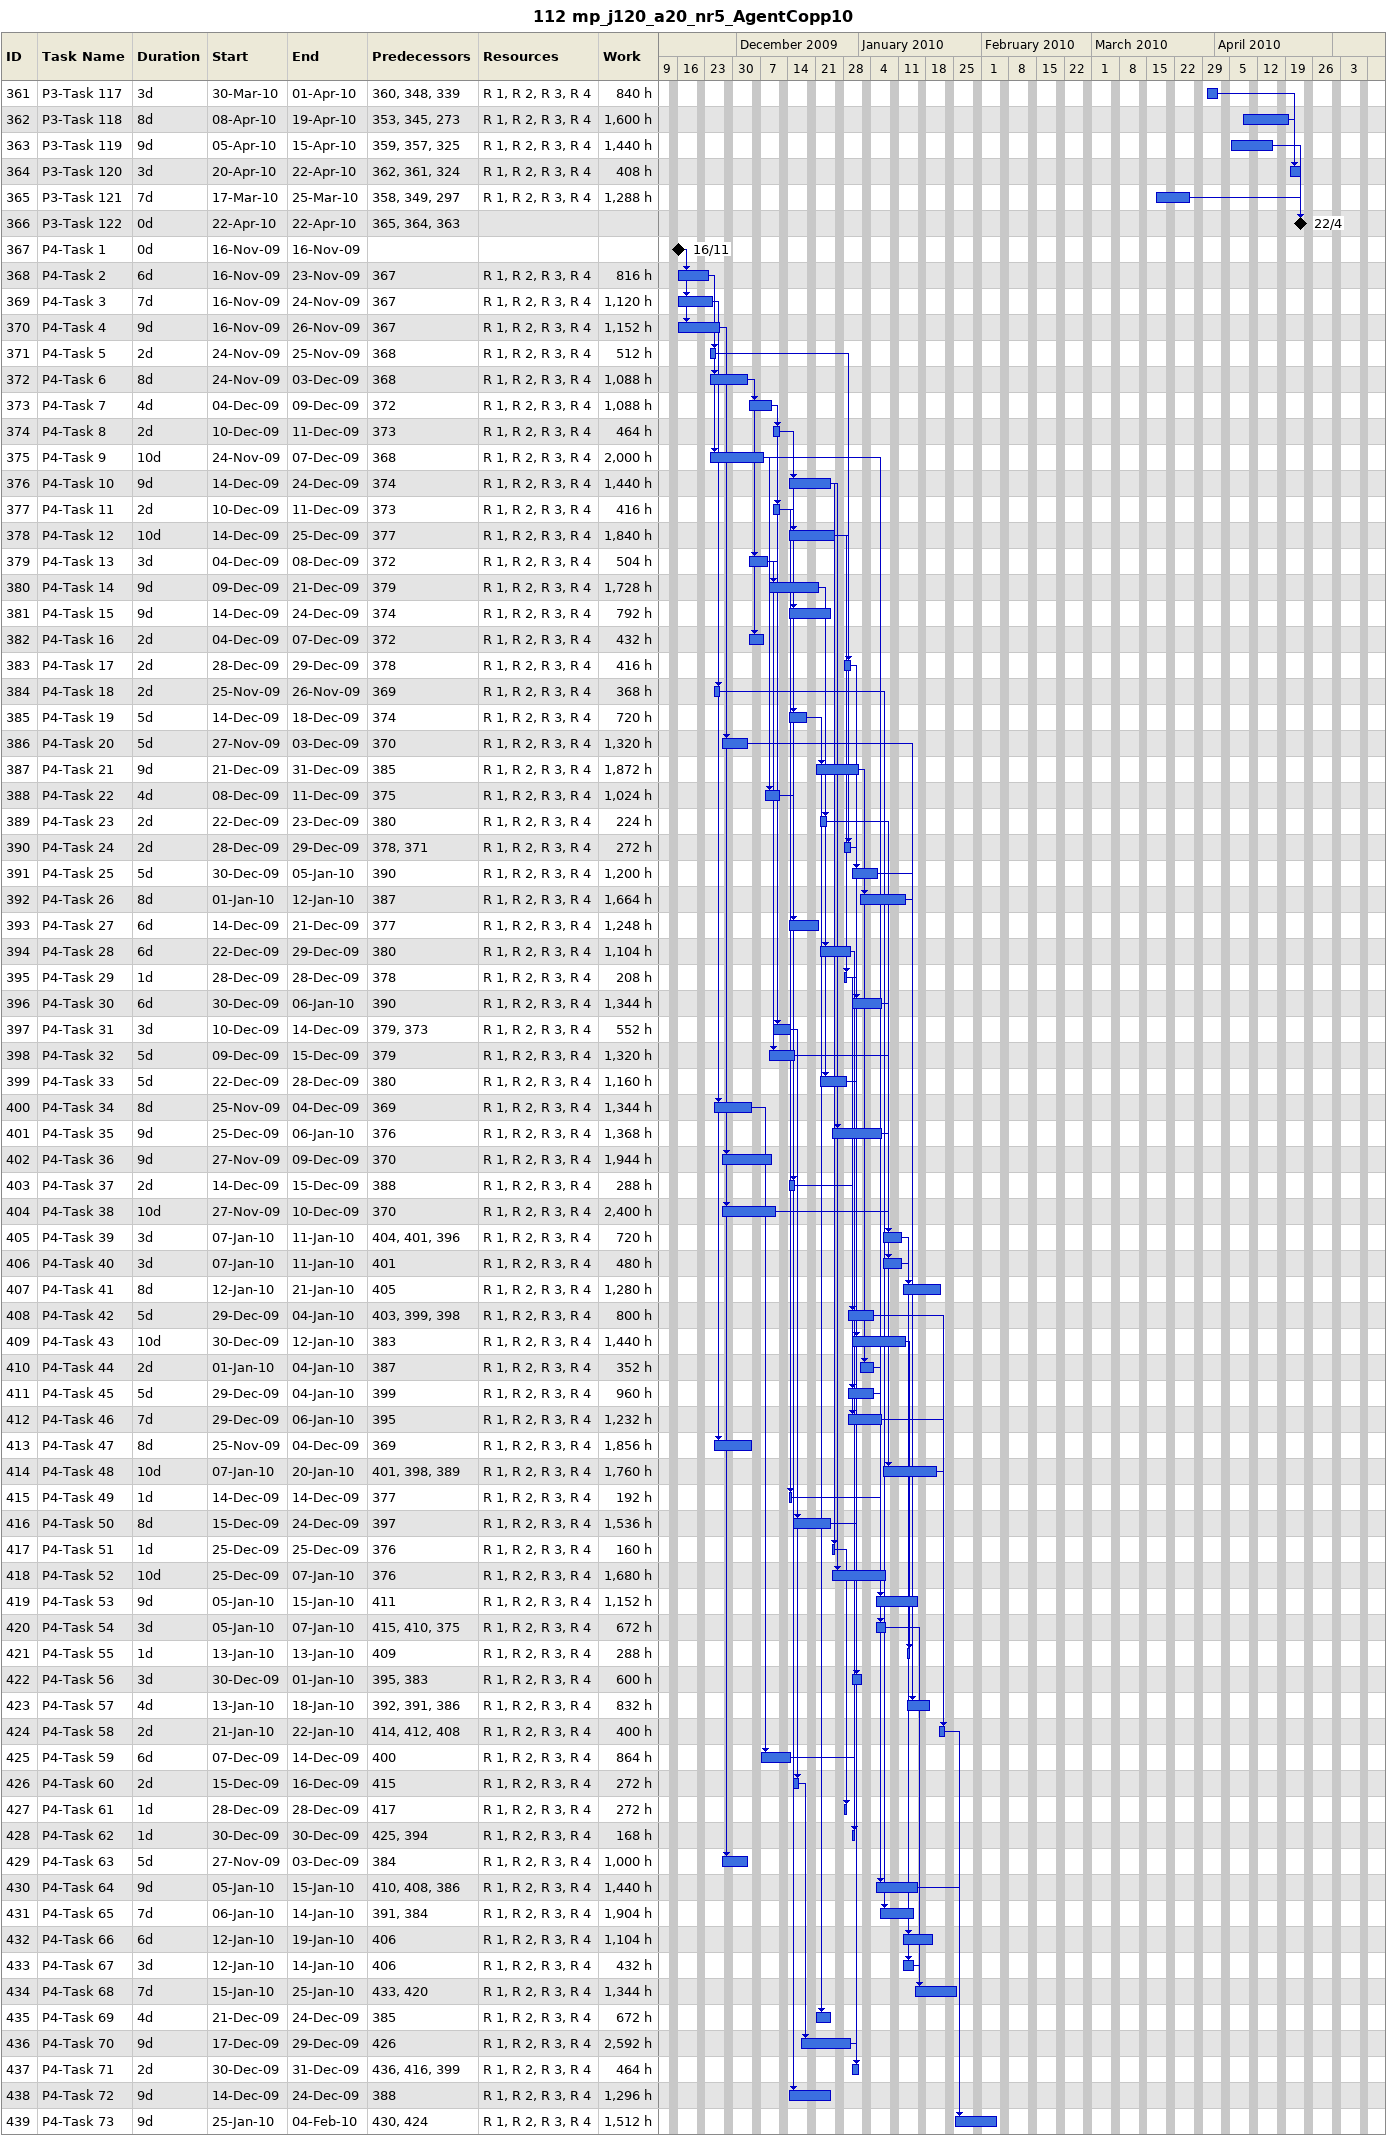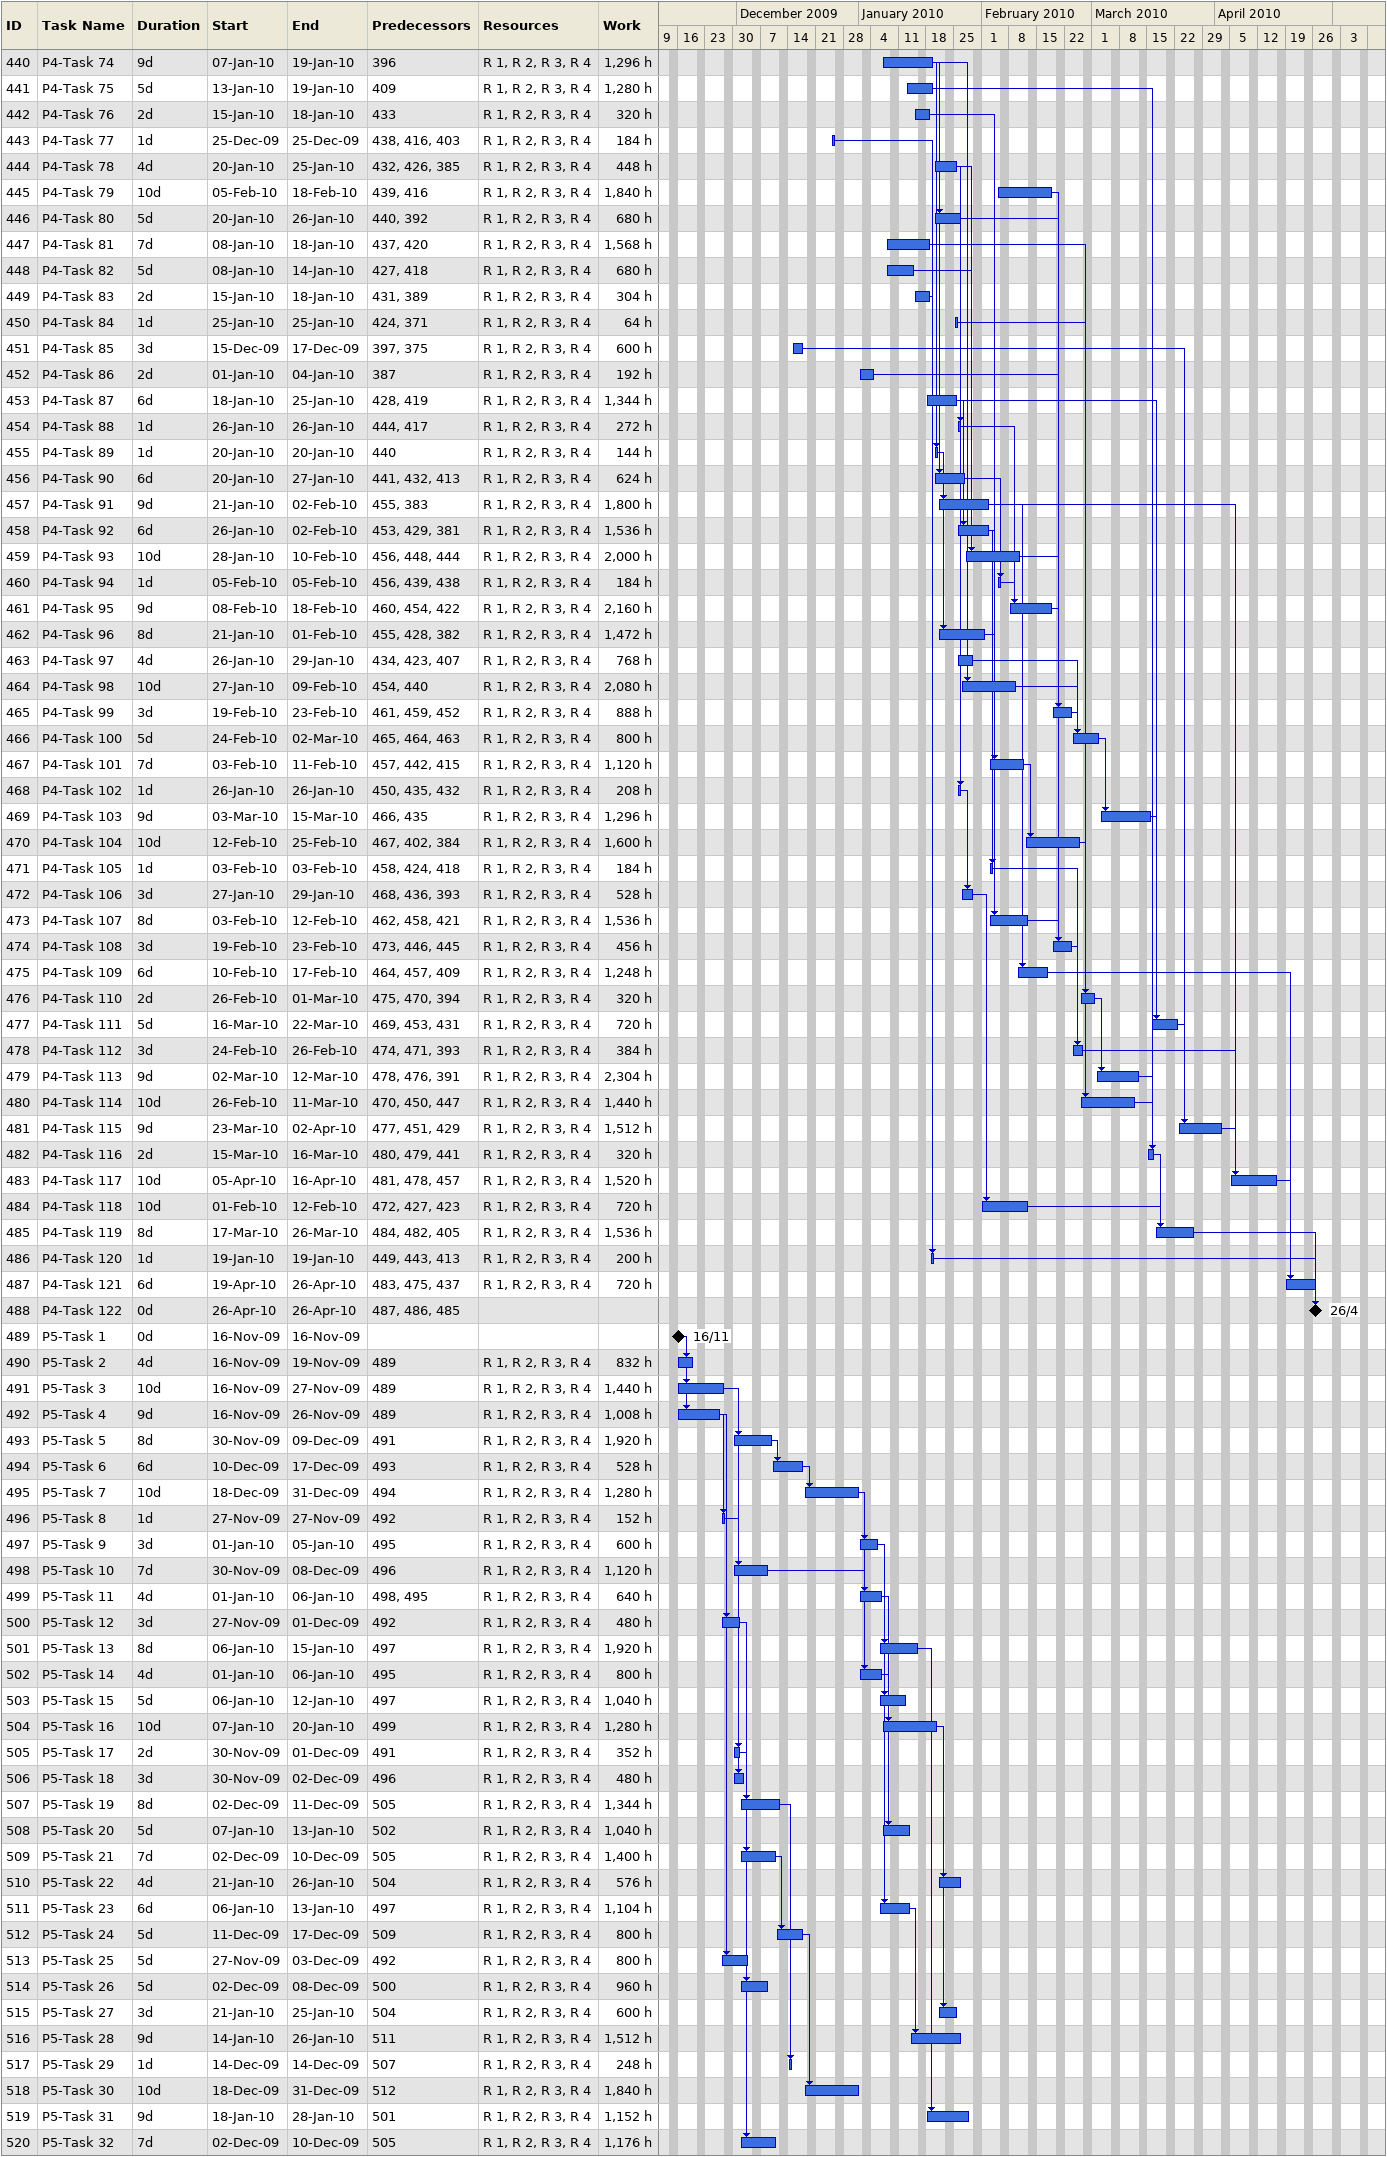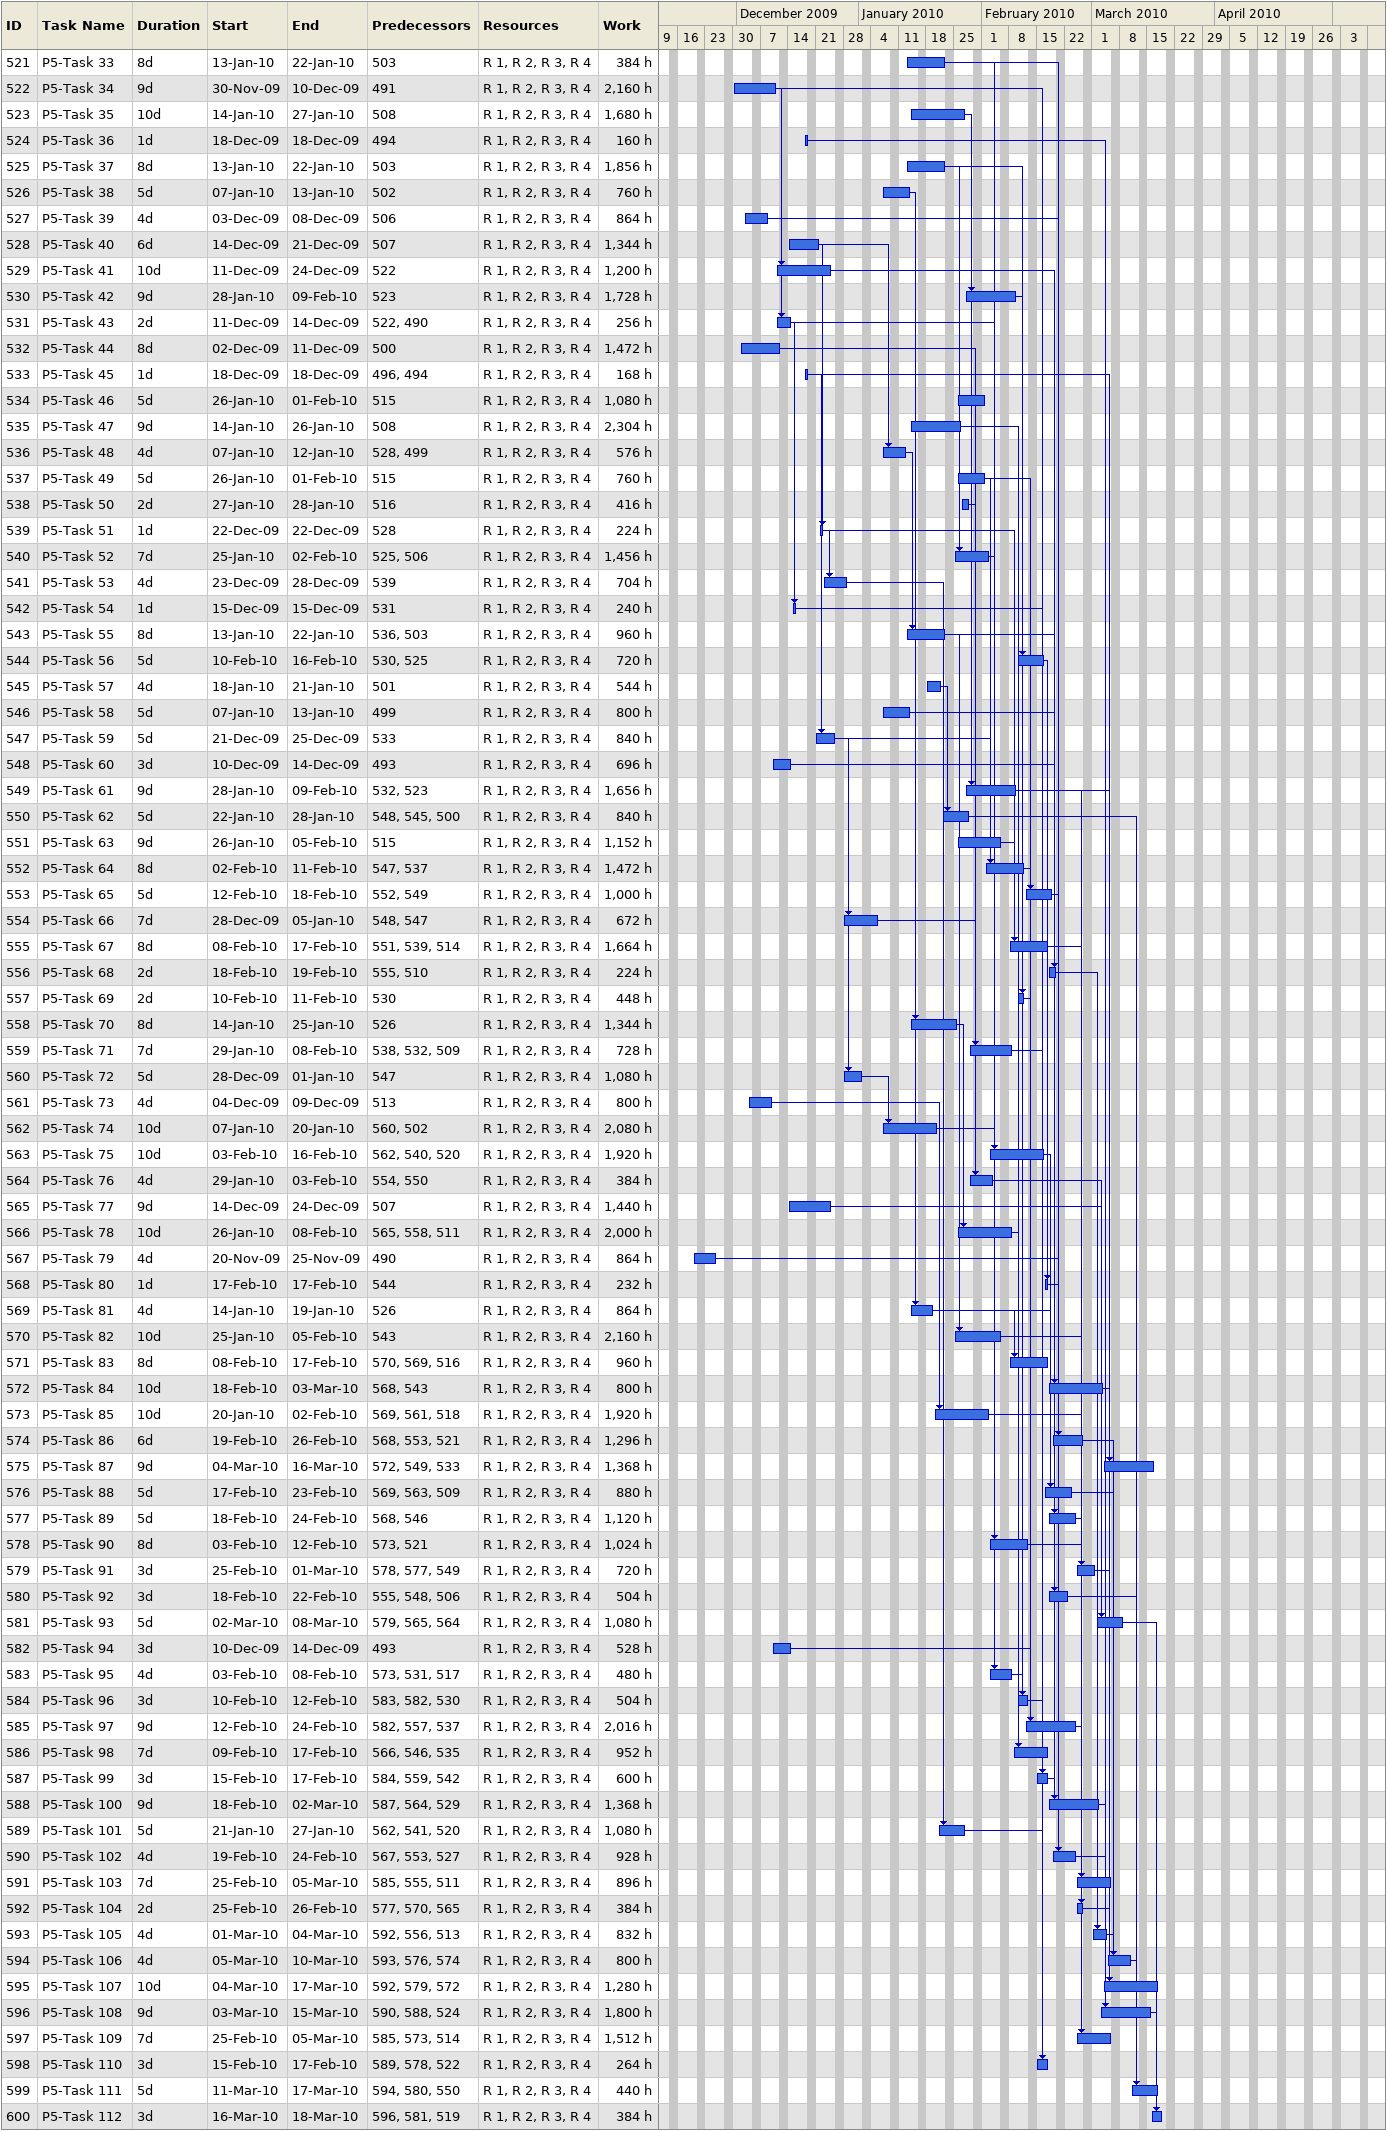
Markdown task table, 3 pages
112 mp_j120_a20_nr5_AgentCopp10

| ID | Task | Duration | Start | Finish | Predecessors | Resources | Work (h) |
|---|---|---|---|---|---|---|---|
| 361 | P3-Task 117 | 3d | 2010-03-30 | 2010-04-01 | 360, 348, 339 | R 1, R 2, R 3, R 4 | 840 |
| 362 | P3-Task 118 | 8d | 2010-04-08 | 2010-04-19 | 353, 345, 273 | R 1, R 2, R 3, R 4 | 1600 |
| 363 | P3-Task 119 | 9d | 2010-04-05 | 2010-04-15 | 359, 357, 325 | R 1, R 2, R 3, R 4 | 1440 |
| 364 | P3-Task 120 | 3d | 2010-04-20 | 2010-04-22 | 362, 361, 324 | R 1, R 2, R 3, R 4 | 408 |
| 365 | P3-Task 121 | 7d | 2010-03-17 | 2010-03-25 | 358, 349, 297 | R 1, R 2, R 3, R 4 | 1288 |
| 366 | P3-Task 122 | 0d | 2010-04-22 | 2010-04-22 | 365, 364, 363 |  |  |
| 367 | P4-Task 1 | 0d | 2009-11-16 | 2009-11-16 |  |  |  |
| 368 | P4-Task 2 | 6d | 2009-11-16 | 2009-11-23 | 367 | R 1, R 2, R 3, R 4 | 816 |
| 369 | P4-Task 3 | 7d | 2009-11-16 | 2009-11-24 | 367 | R 1, R 2, R 3, R 4 | 1120 |
| 370 | P4-Task 4 | 9d | 2009-11-16 | 2009-11-26 | 367 | R 1, R 2, R 3, R 4 | 1152 |
| 371 | P4-Task 5 | 2d | 2009-11-24 | 2009-11-25 | 368 | R 1, R 2, R 3, R 4 | 512 |
| 372 | P4-Task 6 | 8d | 2009-11-24 | 2009-12-03 | 368 | R 1, R 2, R 3, R 4 | 1088 |
| 373 | P4-Task 7 | 4d | 2009-12-04 | 2009-12-09 | 372 | R 1, R 2, R 3, R 4 | 1088 |
| 374 | P4-Task 8 | 2d | 2009-12-10 | 2009-12-11 | 373 | R 1, R 2, R 3, R 4 | 464 |
| 375 | P4-Task 9 | 10d | 2009-11-24 | 2009-12-07 | 368 | R 1, R 2, R 3, R 4 | 2000 |
| 376 | P4-Task 10 | 9d | 2009-12-14 | 2009-12-24 | 374 | R 1, R 2, R 3, R 4 | 1440 |
| 377 | P4-Task 11 | 2d | 2009-12-10 | 2009-12-11 | 373 | R 1, R 2, R 3, R 4 | 416 |
| 378 | P4-Task 12 | 10d | 2009-12-14 | 2009-12-25 | 377 | R 1, R 2, R 3, R 4 | 1840 |
| 379 | P4-Task 13 | 3d | 2009-12-04 | 2009-12-08 | 372 | R 1, R 2, R 3, R 4 | 504 |
| 380 | P4-Task 14 | 9d | 2009-12-09 | 2009-12-21 | 379 | R 1, R 2, R 3, R 4 | 1728 |
| 381 | P4-Task 15 | 9d | 2009-12-14 | 2009-12-24 | 374 | R 1, R 2, R 3, R 4 | 792 |
| 382 | P4-Task 16 | 2d | 2009-12-04 | 2009-12-07 | 372 | R 1, R 2, R 3, R 4 | 432 |
| 383 | P4-Task 17 | 2d | 2009-12-28 | 2009-12-29 | 378 | R 1, R 2, R 3, R 4 | 416 |
| 384 | P4-Task 18 | 2d | 2009-11-25 | 2009-11-26 | 369 | R 1, R 2, R 3, R 4 | 368 |
| 385 | P4-Task 19 | 5d | 2009-12-14 | 2009-12-18 | 374 | R 1, R 2, R 3, R 4 | 720 |
| 386 | P4-Task 20 | 5d | 2009-11-27 | 2009-12-03 | 370 | R 1, R 2, R 3, R 4 | 1320 |
| 387 | P4-Task 21 | 9d | 2009-12-21 | 2009-12-31 | 385 | R 1, R 2, R 3, R 4 | 1872 |
| 388 | P4-Task 22 | 4d | 2009-12-08 | 2009-12-11 | 375 | R 1, R 2, R 3, R 4 | 1024 |
| 389 | P4-Task 23 | 2d | 2009-12-22 | 2009-12-23 | 380 | R 1, R 2, R 3, R 4 | 224 |
| 390 | P4-Task 24 | 2d | 2009-12-28 | 2009-12-29 | 378, 371 | R 1, R 2, R 3, R 4 | 272 |
| 391 | P4-Task 25 | 5d | 2009-12-30 | 2010-01-05 | 390 | R 1, R 2, R 3, R 4 | 1200 |
| 392 | P4-Task 26 | 8d | 2010-01-01 | 2010-01-12 | 387 | R 1, R 2, R 3, R 4 | 1664 |
| 393 | P4-Task 27 | 6d | 2009-12-14 | 2009-12-21 | 377 | R 1, R 2, R 3, R 4 | 1248 |
| 394 | P4-Task 28 | 6d | 2009-12-22 | 2009-12-29 | 380 | R 1, R 2, R 3, R 4 | 1104 |
| 395 | P4-Task 29 | 1d | 2009-12-28 | 2009-12-28 | 378 | R 1, R 2, R 3, R 4 | 208 |
| 396 | P4-Task 30 | 6d | 2009-12-30 | 2010-01-06 | 390 | R 1, R 2, R 3, R 4 | 1344 |
| 397 | P4-Task 31 | 3d | 2009-12-10 | 2009-12-14 | 379, 373 | R 1, R 2, R 3, R 4 | 552 |
| 398 | P4-Task 32 | 5d | 2009-12-09 | 2009-12-15 | 379 | R 1, R 2, R 3, R 4 | 1320 |
| 399 | P4-Task 33 | 5d | 2009-12-22 | 2009-12-28 | 380 | R 1, R 2, R 3, R 4 | 1160 |
| 400 | P4-Task 34 | 8d | 2009-11-25 | 2009-12-04 | 369 | R 1, R 2, R 3, R 4 | 1344 |
| 401 | P4-Task 35 | 9d | 2009-12-25 | 2010-01-06 | 376 | R 1, R 2, R 3, R 4 | 1368 |
| 402 | P4-Task 36 | 9d | 2009-11-27 | 2009-12-09 | 370 | R 1, R 2, R 3, R 4 | 1944 |
| 403 | P4-Task 37 | 2d | 2009-12-14 | 2009-12-15 | 388 | R 1, R 2, R 3, R 4 | 288 |
| 404 | P4-Task 38 | 10d | 2009-11-27 | 2009-12-10 | 370 | R 1, R 2, R 3, R 4 | 2400 |
| 405 | P4-Task 39 | 3d | 2010-01-07 | 2010-01-11 | 404, 401, 396 | R 1, R 2, R 3, R 4 | 720 |
| 406 | P4-Task 40 | 3d | 2010-01-07 | 2010-01-11 | 401 | R 1, R 2, R 3, R 4 | 480 |
| 407 | P4-Task 41 | 8d | 2010-01-12 | 2010-01-21 | 405 | R 1, R 2, R 3, R 4 | 1280 |
| 408 | P4-Task 42 | 5d | 2009-12-29 | 2010-01-04 | 403, 399, 398 | R 1, R 2, R 3, R 4 | 800 |
| 409 | P4-Task 43 | 10d | 2009-12-30 | 2010-01-12 | 383 | R 1, R 2, R 3, R 4 | 1440 |
| 410 | P4-Task 44 | 2d | 2010-01-01 | 2010-01-04 | 387 | R 1, R 2, R 3, R 4 | 352 |
| 411 | P4-Task 45 | 5d | 2009-12-29 | 2010-01-04 | 399 | R 1, R 2, R 3, R 4 | 960 |
| 412 | P4-Task 46 | 7d | 2009-12-29 | 2010-01-06 | 395 | R 1, R 2, R 3, R 4 | 1232 |
| 413 | P4-Task 47 | 8d | 2009-11-25 | 2009-12-04 | 369 | R 1, R 2, R 3, R 4 | 1856 |
| 414 | P4-Task 48 | 10d | 2010-01-07 | 2010-01-20 | 401, 398, 389 | R 1, R 2, R 3, R 4 | 1760 |
| 415 | P4-Task 49 | 1d | 2009-12-14 | 2009-12-14 | 377 | R 1, R 2, R 3, R 4 | 192 |
| 416 | P4-Task 50 | 8d | 2009-12-15 | 2009-12-24 | 397 | R 1, R 2, R 3, R 4 | 1536 |
| 417 | P4-Task 51 | 1d | 2009-12-25 | 2009-12-25 | 376 | R 1, R 2, R 3, R 4 | 160 |
| 418 | P4-Task 52 | 10d | 2009-12-25 | 2010-01-07 | 376 | R 1, R 2, R 3, R 4 | 1680 |
| 419 | P4-Task 53 | 9d | 2010-01-05 | 2010-01-15 | 411 | R 1, R 2, R 3, R 4 | 1152 |
| 420 | P4-Task 54 | 3d | 2010-01-05 | 2010-01-07 | 415, 410, 375 | R 1, R 2, R 3, R 4 | 672 |
| 421 | P4-Task 55 | 1d | 2010-01-13 | 2010-01-13 | 409 | R 1, R 2, R 3, R 4 | 288 |
| 422 | P4-Task 56 | 3d | 2009-12-30 | 2010-01-01 | 395, 383 | R 1, R 2, R 3, R 4 | 600 |
| 423 | P4-Task 57 | 4d | 2010-01-13 | 2010-01-18 | 392, 391, 386 | R 1, R 2, R 3, R 4 | 832 |
| 424 | P4-Task 58 | 2d | 2010-01-21 | 2010-01-22 | 414, 412, 408 | R 1, R 2, R 3, R 4 | 400 |
| 425 | P4-Task 59 | 6d | 2009-12-07 | 2009-12-14 | 400 | R 1, R 2, R 3, R 4 | 864 |
| 426 | P4-Task 60 | 2d | 2009-12-15 | 2009-12-16 | 415 | R 1, R 2, R 3, R 4 | 272 |
| 427 | P4-Task 61 | 1d | 2009-12-28 | 2009-12-28 | 417 | R 1, R 2, R 3, R 4 | 272 |
| 428 | P4-Task 62 | 1d | 2009-12-30 | 2009-12-30 | 425, 394 | R 1, R 2, R 3, R 4 | 168 |
| 429 | P4-Task 63 | 5d | 2009-11-27 | 2009-12-03 | 384 | R 1, R 2, R 3, R 4 | 1000 |
| 430 | P4-Task 64 | 9d | 2010-01-05 | 2010-01-15 | 410, 408, 386 | R 1, R 2, R 3, R 4 | 1440 |
| 431 | P4-Task 65 | 7d | 2010-01-06 | 2010-01-14 | 391, 384 | R 1, R 2, R 3, R 4 | 1904 |
| 432 | P4-Task 66 | 6d | 2010-01-12 | 2010-01-19 | 406 | R 1, R 2, R 3, R 4 | 1104 |
| 433 | P4-Task 67 | 3d | 2010-01-12 | 2010-01-14 | 406 | R 1, R 2, R 3, R 4 | 432 |
| 434 | P4-Task 68 | 7d | 2010-01-15 | 2010-01-25 | 433, 420 | R 1, R 2, R 3, R 4 | 1344 |
| 435 | P4-Task 69 | 4d | 2009-12-21 | 2009-12-24 | 385 | R 1, R 2, R 3, R 4 | 672 |
| 436 | P4-Task 70 | 9d | 2009-12-17 | 2009-12-29 | 426 | R 1, R 2, R 3, R 4 | 2592 |
| 437 | P4-Task 71 | 2d | 2009-12-30 | 2009-12-31 | 436, 416, 399 | R 1, R 2, R 3, R 4 | 464 |
| 438 | P4-Task 72 | 9d | 2009-12-14 | 2009-12-24 | 388 | R 1, R 2, R 3, R 4 | 1296 |
| 439 | P4-Task 73 | 9d | 2010-01-25 | 2010-02-04 | 430, 424 | R 1, R 2, R 3, R 4 | 1512 |
| 440 | P4-Task 74 | 9d | 2010-01-07 | 2010-01-19 | 396 | R 1, R 2, R 3, R 4 | 1296 |
| 441 | P4-Task 75 | 5d | 2010-01-13 | 2010-01-19 | 409 | R 1, R 2, R 3, R 4 | 1280 |
| 442 | P4-Task 76 | 2d | 2010-01-15 | 2010-01-18 | 433 | R 1, R 2, R 3, R 4 | 320 |
| 443 | P4-Task 77 | 1d | 2009-12-25 | 2009-12-25 | 438, 416, 403 | R 1, R 2, R 3, R 4 | 184 |
| 444 | P4-Task 78 | 4d | 2010-01-20 | 2010-01-25 | 432, 426, 385 | R 1, R 2, R 3, R 4 | 448 |
| 445 | P4-Task 79 | 10d | 2010-02-05 | 2010-02-18 | 439, 416 | R 1, R 2, R 3, R 4 | 1840 |
| 446 | P4-Task 80 | 5d | 2010-01-20 | 2010-01-26 | 440, 392 | R 1, R 2, R 3, R 4 | 680 |
| 447 | P4-Task 81 | 7d | 2010-01-08 | 2010-01-18 | 437, 420 | R 1, R 2, R 3, R 4 | 1568 |
| 448 | P4-Task 82 | 5d | 2010-01-08 | 2010-01-14 | 427, 418 | R 1, R 2, R 3, R 4 | 680 |
| 449 | P4-Task 83 | 2d | 2010-01-15 | 2010-01-18 | 431, 389 | R 1, R 2, R 3, R 4 | 304 |
| 450 | P4-Task 84 | 1d | 2010-01-25 | 2010-01-25 | 424, 371 | R 1, R 2, R 3, R 4 | 64 |
| 451 | P4-Task 85 | 3d | 2009-12-15 | 2009-12-17 | 397, 375 | R 1, R 2, R 3, R 4 | 600 |
| 452 | P4-Task 86 | 2d | 2010-01-01 | 2010-01-04 | 387 | R 1, R 2, R 3, R 4 | 192 |
| 453 | P4-Task 87 | 6d | 2010-01-18 | 2010-01-25 | 428, 419 | R 1, R 2, R 3, R 4 | 1344 |
| 454 | P4-Task 88 | 1d | 2010-01-26 | 2010-01-26 | 444, 417 | R 1, R 2, R 3, R 4 | 272 |
| 455 | P4-Task 89 | 1d | 2010-01-20 | 2010-01-20 | 440 | R 1, R 2, R 3, R 4 | 144 |
| 456 | P4-Task 90 | 6d | 2010-01-20 | 2010-01-27 | 441, 432, 413 | R 1, R 2, R 3, R 4 | 624 |
| 457 | P4-Task 91 | 9d | 2010-01-21 | 2010-02-02 | 455, 383 | R 1, R 2, R 3, R 4 | 1800 |
| 458 | P4-Task 92 | 6d | 2010-01-26 | 2010-02-02 | 453, 429, 381 | R 1, R 2, R 3, R 4 | 1536 |
| 459 | P4-Task 93 | 10d | 2010-01-28 | 2010-02-10 | 456, 448, 444 | R 1, R 2, R 3, R 4 | 2000 |
| 460 | P4-Task 94 | 1d | 2010-02-05 | 2010-02-05 | 456, 439, 438 | R 1, R 2, R 3, R 4 | 184 |
| 461 | P4-Task 95 | 9d | 2010-02-08 | 2010-02-18 | 460, 454, 422 | R 1, R 2, R 3, R 4 | 2160 |
| 462 | P4-Task 96 | 8d | 2010-01-21 | 2010-02-01 | 455, 428, 382 | R 1, R 2, R 3, R 4 | 1472 |
| 463 | P4-Task 97 | 4d | 2010-01-26 | 2010-01-29 | 434, 423, 407 | R 1, R 2, R 3, R 4 | 768 |
| 464 | P4-Task 98 | 10d | 2010-01-27 | 2010-02-09 | 454, 440 | R 1, R 2, R 3, R 4 | 2080 |
| 465 | P4-Task 99 | 3d | 2010-02-19 | 2010-02-23 | 461, 459, 452 | R 1, R 2, R 3, R 4 | 888 |
| 466 | P4-Task 100 | 5d | 2010-02-24 | 2010-03-02 | 465, 464, 463 | R 1, R 2, R 3, R 4 | 800 |
| 467 | P4-Task 101 | 7d | 2010-02-03 | 2010-02-11 | 457, 442, 415 | R 1, R 2, R 3, R 4 | 1120 |
| 468 | P4-Task 102 | 1d | 2010-01-26 | 2010-01-26 | 450, 435, 432 | R 1, R 2, R 3, R 4 | 208 |
| 469 | P4-Task 103 | 9d | 2010-03-03 | 2010-03-15 | 466, 435 | R 1, R 2, R 3, R 4 | 1296 |
| 470 | P4-Task 104 | 10d | 2010-02-12 | 2010-02-25 | 467, 402, 384 | R 1, R 2, R 3, R 4 | 1600 |
| 471 | P4-Task 105 | 1d | 2010-02-03 | 2010-02-03 | 458, 424, 418 | R 1, R 2, R 3, R 4 | 184 |
| 472 | P4-Task 106 | 3d | 2010-01-27 | 2010-01-29 | 468, 436, 393 | R 1, R 2, R 3, R 4 | 528 |
| 473 | P4-Task 107 | 8d | 2010-02-03 | 2010-02-12 | 462, 458, 421 | R 1, R 2, R 3, R 4 | 1536 |
| 474 | P4-Task 108 | 3d | 2010-02-19 | 2010-02-23 | 473, 446, 445 | R 1, R 2, R 3, R 4 | 456 |
| 475 | P4-Task 109 | 6d | 2010-02-10 | 2010-02-17 | 464, 457, 409 | R 1, R 2, R 3, R 4 | 1248 |
| 476 | P4-Task 110 | 2d | 2010-02-26 | 2010-03-01 | 475, 470, 394 | R 1, R 2, R 3, R 4 | 320 |
| 477 | P4-Task 111 | 5d | 2010-03-16 | 2010-03-22 | 469, 453, 431 | R 1, R 2, R 3, R 4 | 720 |
| 478 | P4-Task 112 | 3d | 2010-02-24 | 2010-02-26 | 474, 471, 393 | R 1, R 2, R 3, R 4 | 384 |
| 479 | P4-Task 113 | 9d | 2010-03-02 | 2010-03-12 | 478, 476, 391 | R 1, R 2, R 3, R 4 | 2304 |
| 480 | P4-Task 114 | 10d | 2010-02-26 | 2010-03-11 | 470, 450, 447 | R 1, R 2, R 3, R 4 | 1440 |
| 481 | P4-Task 115 | 9d | 2010-03-23 | 2010-04-02 | 477, 451, 429 | R 1, R 2, R 3, R 4 | 1512 |
| 482 | P4-Task 116 | 2d | 2010-03-15 | 2010-03-16 | 480, 479, 441 | R 1, R 2, R 3, R 4 | 320 |
| 483 | P4-Task 117 | 10d | 2010-04-05 | 2010-04-16 | 481, 478, 457 | R 1, R 2, R 3, R 4 | 1520 |
| 484 | P4-Task 118 | 10d | 2010-02-01 | 2010-02-12 | 472, 427, 423 | R 1, R 2, R 3, R 4 | 720 |
| 485 | P4-Task 119 | 8d | 2010-03-17 | 2010-03-26 | 484, 482, 405 | R 1, R 2, R 3, R 4 | 1536 |
| 486 | P4-Task 120 | 1d | 2010-01-19 | 2010-01-19 | 449, 443, 413 | R 1, R 2, R 3, R 4 | 200 |
| 487 | P4-Task 121 | 6d | 2010-04-19 | 2010-04-26 | 483, 475, 437 | R 1, R 2, R 3, R 4 | 720 |
| 488 | P4-Task 122 | 0d | 2010-04-26 | 2010-04-26 | 487, 486, 485 |  |  |
| 489 | P5-Task 1 | 0d | 2009-11-16 | 2009-11-16 |  |  |  |
| 490 | P5-Task 2 | 4d | 2009-11-16 | 2009-11-19 | 489 | R 1, R 2, R 3, R 4 | 832 |
| 491 | P5-Task 3 | 10d | 2009-11-16 | 2009-11-27 | 489 | R 1, R 2, R 3, R 4 | 1440 |
| 492 | P5-Task 4 | 9d | 2009-11-16 | 2009-11-26 | 489 | R 1, R 2, R 3, R 4 | 1008 |
| 493 | P5-Task 5 | 8d | 2009-11-30 | 2009-12-09 | 491 | R 1, R 2, R 3, R 4 | 1920 |
| 494 | P5-Task 6 | 6d | 2009-12-10 | 2009-12-17 | 493 | R 1, R 2, R 3, R 4 | 528 |
| 495 | P5-Task 7 | 10d | 2009-12-18 | 2009-12-31 | 494 | R 1, R 2, R 3, R 4 | 1280 |
| 496 | P5-Task 8 | 1d | 2009-11-27 | 2009-11-27 | 492 | R 1, R 2, R 3, R 4 | 152 |
| 497 | P5-Task 9 | 3d | 2010-01-01 | 2010-01-05 | 495 | R 1, R 2, R 3, R 4 | 600 |
| 498 | P5-Task 10 | 7d | 2009-11-30 | 2009-12-08 | 496 | R 1, R 2, R 3, R 4 | 1120 |
| 499 | P5-Task 11 | 4d | 2010-01-01 | 2010-01-06 | 498, 495 | R 1, R 2, R 3, R 4 | 640 |
| 500 | P5-Task 12 | 3d | 2009-11-27 | 2009-12-01 | 492 | R 1, R 2, R 3, R 4 | 480 |
| 501 | P5-Task 13 | 8d | 2010-01-06 | 2010-01-15 | 497 | R 1, R 2, R 3, R 4 | 1920 |
| 502 | P5-Task 14 | 4d | 2010-01-01 | 2010-01-06 | 495 | R 1, R 2, R 3, R 4 | 800 |
| 503 | P5-Task 15 | 5d | 2010-01-06 | 2010-01-12 | 497 | R 1, R 2, R 3, R 4 | 1040 |
| 504 | P5-Task 16 | 10d | 2010-01-07 | 2010-01-20 | 499 | R 1, R 2, R 3, R 4 | 1280 |
| 505 | P5-Task 17 | 2d | 2009-11-30 | 2009-12-01 | 491 | R 1, R 2, R 3, R 4 | 352 |
| 506 | P5-Task 18 | 3d | 2009-11-30 | 2009-12-02 | 496 | R 1, R 2, R 3, R 4 | 480 |
| 507 | P5-Task 19 | 8d | 2009-12-02 | 2009-12-11 | 505 | R 1, R 2, R 3, R 4 | 1344 |
| 508 | P5-Task 20 | 5d | 2010-01-07 | 2010-01-13 | 502 | R 1, R 2, R 3, R 4 | 1040 |
| 509 | P5-Task 21 | 7d | 2009-12-02 | 2009-12-10 | 505 | R 1, R 2, R 3, R 4 | 1400 |
| 510 | P5-Task 22 | 4d | 2010-01-21 | 2010-01-26 | 504 | R 1, R 2, R 3, R 4 | 576 |
| 511 | P5-Task 23 | 6d | 2010-01-06 | 2010-01-13 | 497 | R 1, R 2, R 3, R 4 | 1104 |
| 512 | P5-Task 24 | 5d | 2009-12-11 | 2009-12-17 | 509 | R 1, R 2, R 3, R 4 | 800 |
| 513 | P5-Task 25 | 5d | 2009-11-27 | 2009-12-03 | 492 | R 1, R 2, R 3, R 4 | 800 |
| 514 | P5-Task 26 | 5d | 2009-12-02 | 2009-12-08 | 500 | R 1, R 2, R 3, R 4 | 960 |
| 515 | P5-Task 27 | 3d | 2010-01-21 | 2010-01-25 | 504 | R 1, R 2, R 3, R 4 | 600 |
| 516 | P5-Task 28 | 9d | 2010-01-14 | 2010-01-26 | 511 | R 1, R 2, R 3, R 4 | 1512 |
| 517 | P5-Task 29 | 1d | 2009-12-14 | 2009-12-14 | 507 | R 1, R 2, R 3, R 4 | 248 |
| 518 | P5-Task 30 | 10d | 2009-12-18 | 2009-12-31 | 512 | R 1, R 2, R 3, R 4 | 1840 |
| 519 | P5-Task 31 | 9d | 2010-01-18 | 2010-01-28 | 501 | R 1, R 2, R 3, R 4 | 1152 |
| 520 | P5-Task 32 | 7d | 2009-12-02 | 2009-12-10 | 505 | R 1, R 2, R 3, R 4 | 1176 |
| 521 | P5-Task 33 | 8d | 2010-01-13 | 2010-01-22 | 503 | R 1, R 2, R 3, R 4 | 384 |
| 522 | P5-Task 34 | 9d | 2009-11-30 | 2009-12-10 | 491 | R 1, R 2, R 3, R 4 | 2160 |
| 523 | P5-Task 35 | 10d | 2010-01-14 | 2010-01-27 | 508 | R 1, R 2, R 3, R 4 | 1680 |
| 524 | P5-Task 36 | 1d | 2009-12-18 | 2009-12-18 | 494 | R 1, R 2, R 3, R 4 | 160 |
| 525 | P5-Task 37 | 8d | 2010-01-13 | 2010-01-22 | 503 | R 1, R 2, R 3, R 4 | 1856 |
| 526 | P5-Task 38 | 5d | 2010-01-07 | 2010-01-13 | 502 | R 1, R 2, R 3, R 4 | 760 |
| 527 | P5-Task 39 | 4d | 2009-12-03 | 2009-12-08 | 506 | R 1, R 2, R 3, R 4 | 864 |
| 528 | P5-Task 40 | 6d | 2009-12-14 | 2009-12-21 | 507 | R 1, R 2, R 3, R 4 | 1344 |
| 529 | P5-Task 41 | 10d | 2009-12-11 | 2009-12-24 | 522 | R 1, R 2, R 3, R 4 | 1200 |
| 530 | P5-Task 42 | 9d | 2010-01-28 | 2010-02-09 | 523 | R 1, R 2, R 3, R 4 | 1728 |
| 531 | P5-Task 43 | 2d | 2009-12-11 | 2009-12-14 | 522, 490 | R 1, R 2, R 3, R 4 | 256 |
| 532 | P5-Task 44 | 8d | 2009-12-02 | 2009-12-11 | 500 | R 1, R 2, R 3, R 4 | 1472 |
| 533 | P5-Task 45 | 1d | 2009-12-18 | 2009-12-18 | 496, 494 | R 1, R 2, R 3, R 4 | 168 |
| 534 | P5-Task 46 | 5d | 2010-01-26 | 2010-02-01 | 515 | R 1, R 2, R 3, R 4 | 1080 |
| 535 | P5-Task 47 | 9d | 2010-01-14 | 2010-01-26 | 508 | R 1, R 2, R 3, R 4 | 2304 |
| 536 | P5-Task 48 | 4d | 2010-01-07 | 2010-01-12 | 528, 499 | R 1, R 2, R 3, R 4 | 576 |
| 537 | P5-Task 49 | 5d | 2010-01-26 | 2010-02-01 | 515 | R 1, R 2, R 3, R 4 | 760 |
| 538 | P5-Task 50 | 2d | 2010-01-27 | 2010-01-28 | 516 | R 1, R 2, R 3, R 4 | 416 |
| 539 | P5-Task 51 | 1d | 2009-12-22 | 2009-12-22 | 528 | R 1, R 2, R 3, R 4 | 224 |
| 540 | P5-Task 52 | 7d | 2010-01-25 | 2010-02-02 | 525, 506 | R 1, R 2, R 3, R 4 | 1456 |
| 541 | P5-Task 53 | 4d | 2009-12-23 | 2009-12-28 | 539 | R 1, R 2, R 3, R 4 | 704 |
| 542 | P5-Task 54 | 1d | 2009-12-15 | 2009-12-15 | 531 | R 1, R 2, R 3, R 4 | 240 |
| 543 | P5-Task 55 | 8d | 2010-01-13 | 2010-01-22 | 536, 503 | R 1, R 2, R 3, R 4 | 960 |
| 544 | P5-Task 56 | 5d | 2010-02-10 | 2010-02-16 | 530, 525 | R 1, R 2, R 3, R 4 | 720 |
| 545 | P5-Task 57 | 4d | 2010-01-18 | 2010-01-21 | 501 | R 1, R 2, R 3, R 4 | 544 |
| 546 | P5-Task 58 | 5d | 2010-01-07 | 2010-01-13 | 499 | R 1, R 2, R 3, R 4 | 800 |
| 547 | P5-Task 59 | 5d | 2009-12-21 | 2009-12-25 | 533 | R 1, R 2, R 3, R 4 | 840 |
| 548 | P5-Task 60 | 3d | 2009-12-10 | 2009-12-14 | 493 | R 1, R 2, R 3, R 4 | 696 |
| 549 | P5-Task 61 | 9d | 2010-01-28 | 2010-02-09 | 532, 523 | R 1, R 2, R 3, R 4 | 1656 |
| 550 | P5-Task 62 | 5d | 2010-01-22 | 2010-01-28 | 548, 545, 500 | R 1, R 2, R 3, R 4 | 840 |
| 551 | P5-Task 63 | 9d | 2010-01-26 | 2010-02-05 | 515 | R 1, R 2, R 3, R 4 | 1152 |
| 552 | P5-Task 64 | 8d | 2010-02-02 | 2010-02-11 | 547, 537 | R 1, R 2, R 3, R 4 | 1472 |
| 553 | P5-Task 65 | 5d | 2010-02-12 | 2010-02-18 | 552, 549 | R 1, R 2, R 3, R 4 | 1000 |
| 554 | P5-Task 66 | 7d | 2009-12-28 | 2010-01-05 | 548, 547 | R 1, R 2, R 3, R 4 | 672 |
| 555 | P5-Task 67 | 8d | 2010-02-08 | 2010-02-17 | 551, 539, 514 | R 1, R 2, R 3, R 4 | 1664 |
| 556 | P5-Task 68 | 2d | 2010-02-18 | 2010-02-19 | 555, 510 | R 1, R 2, R 3, R 4 | 224 |
| 557 | P5-Task 69 | 2d | 2010-02-10 | 2010-02-11 | 530 | R 1, R 2, R 3, R 4 | 448 |
| 558 | P5-Task 70 | 8d | 2010-01-14 | 2010-01-25 | 526 | R 1, R 2, R 3, R 4 | 1344 |
| 559 | P5-Task 71 | 7d | 2010-01-29 | 2010-02-08 | 538, 532, 509 | R 1, R 2, R 3, R 4 | 728 |
| 560 | P5-Task 72 | 5d | 2009-12-28 | 2010-01-01 | 547 | R 1, R 2, R 3, R 4 | 1080 |
| 561 | P5-Task 73 | 4d | 2009-12-04 | 2009-12-09 | 513 | R 1, R 2, R 3, R 4 | 800 |
| 562 | P5-Task 74 | 10d | 2010-01-07 | 2010-01-20 | 560, 502 | R 1, R 2, R 3, R 4 | 2080 |
| 563 | P5-Task 75 | 10d | 2010-02-03 | 2010-02-16 | 562, 540, 520 | R 1, R 2, R 3, R 4 | 1920 |
| 564 | P5-Task 76 | 4d | 2010-01-29 | 2010-02-03 | 554, 550 | R 1, R 2, R 3, R 4 | 384 |
| 565 | P5-Task 77 | 9d | 2009-12-14 | 2009-12-24 | 507 | R 1, R 2, R 3, R 4 | 1440 |
| 566 | P5-Task 78 | 10d | 2010-01-26 | 2010-02-08 | 565, 558, 511 | R 1, R 2, R 3, R 4 | 2000 |
| 567 | P5-Task 79 | 4d | 2009-11-20 | 2009-11-25 | 490 | R 1, R 2, R 3, R 4 | 864 |
| 568 | P5-Task 80 | 1d | 2010-02-17 | 2010-02-17 | 544 | R 1, R 2, R 3, R 4 | 232 |
| 569 | P5-Task 81 | 4d | 2010-01-14 | 2010-01-19 | 526 | R 1, R 2, R 3, R 4 | 864 |
| 570 | P5-Task 82 | 10d | 2010-01-25 | 2010-02-05 | 543 | R 1, R 2, R 3, R 4 | 2160 |
| 571 | P5-Task 83 | 8d | 2010-02-08 | 2010-02-17 | 570, 569, 516 | R 1, R 2, R 3, R 4 | 960 |
| 572 | P5-Task 84 | 10d | 2010-02-18 | 2010-03-03 | 568, 543 | R 1, R 2, R 3, R 4 | 800 |
| 573 | P5-Task 85 | 10d | 2010-01-20 | 2010-02-02 | 569, 561, 518 | R 1, R 2, R 3, R 4 | 1920 |
| 574 | P5-Task 86 | 6d | 2010-02-19 | 2010-02-26 | 568, 553, 521 | R 1, R 2, R 3, R 4 | 1296 |
| 575 | P5-Task 87 | 9d | 2010-03-04 | 2010-03-16 | 572, 549, 533 | R 1, R 2, R 3, R 4 | 1368 |
| 576 | P5-Task 88 | 5d | 2010-02-17 | 2010-02-23 | 569, 563, 509 | R 1, R 2, R 3, R 4 | 880 |
| 577 | P5-Task 89 | 5d | 2010-02-18 | 2010-02-24 | 568, 546 | R 1, R 2, R 3, R 4 | 1120 |
| 578 | P5-Task 90 | 8d | 2010-02-03 | 2010-02-12 | 573, 521 | R 1, R 2, R 3, R 4 | 1024 |
| 579 | P5-Task 91 | 3d | 2010-02-25 | 2010-03-01 | 578, 577, 549 | R 1, R 2, R 3, R 4 | 720 |
| 580 | P5-Task 92 | 3d | 2010-02-18 | 2010-02-22 | 555, 548, 506 | R 1, R 2, R 3, R 4 | 504 |
| 581 | P5-Task 93 | 5d | 2010-03-02 | 2010-03-08 | 579, 565, 564 | R 1, R 2, R 3, R 4 | 1080 |
| 582 | P5-Task 94 | 3d | 2009-12-10 | 2009-12-14 | 493 | R 1, R 2, R 3, R 4 | 528 |
| 583 | P5-Task 95 | 4d | 2010-02-03 | 2010-02-08 | 573, 531, 517 | R 1, R 2, R 3, R 4 | 480 |
| 584 | P5-Task 96 | 3d | 2010-02-10 | 2010-02-12 | 583, 582, 530 | R 1, R 2, R 3, R 4 | 504 |
| 585 | P5-Task 97 | 9d | 2010-02-12 | 2010-02-24 | 582, 557, 537 | R 1, R 2, R 3, R 4 | 2016 |
| 586 | P5-Task 98 | 7d | 2010-02-09 | 2010-02-17 | 566, 546, 535 | R 1, R 2, R 3, R 4 | 952 |
| 587 | P5-Task 99 | 3d | 2010-02-15 | 2010-02-17 | 584, 559, 542 | R 1, R 2, R 3, R 4 | 600 |
| 588 | P5-Task 100 | 9d | 2010-02-18 | 2010-03-02 | 587, 564, 529 | R 1, R 2, R 3, R 4 | 1368 |
| 589 | P5-Task 101 | 5d | 2010-01-21 | 2010-01-27 | 562, 541, 520 | R 1, R 2, R 3, R 4 | 1080 |
| 590 | P5-Task 102 | 4d | 2010-02-19 | 2010-02-24 | 567, 553, 527 | R 1, R 2, R 3, R 4 | 928 |
| 591 | P5-Task 103 | 7d | 2010-02-25 | 2010-03-05 | 585, 555, 511 | R 1, R 2, R 3, R 4 | 896 |
| 592 | P5-Task 104 | 2d | 2010-02-25 | 2010-02-26 | 577, 570, 565 | R 1, R 2, R 3, R 4 | 384 |
| 593 | P5-Task 105 | 4d | 2010-03-01 | 2010-03-04 | 592, 556, 513 | R 1, R 2, R 3, R 4 | 832 |
| 594 | P5-Task 106 | 4d | 2010-03-05 | 2010-03-10 | 593, 576, 574 | R 1, R 2, R 3, R 4 | 800 |
| 595 | P5-Task 107 | 10d | 2010-03-04 | 2010-03-17 | 592, 579, 572 | R 1, R 2, R 3, R 4 | 1280 |
| 596 | P5-Task 108 | 9d | 2010-03-03 | 2010-03-15 | 590, 588, 524 | R 1, R 2, R 3, R 4 | 1800 |
| 597 | P5-Task 109 | 7d | 2010-02-25 | 2010-03-05 | 585, 573, 514 | R 1, R 2, R 3, R 4 | 1512 |
| 598 | P5-Task 110 | 3d | 2010-02-15 | 2010-02-17 | 589, 578, 522 | R 1, R 2, R 3, R 4 | 264 |
| 599 | P5-Task 111 | 5d | 2010-03-11 | 2010-03-17 | 594, 580, 550 | R 1, R 2, R 3, R 4 | 440 |
| 600 | P5-Task 112 | 3d | 2010-03-16 | 2010-03-18 | 596, 581, 519 | R 1, R 2, R 3, R 4 | 384 |
